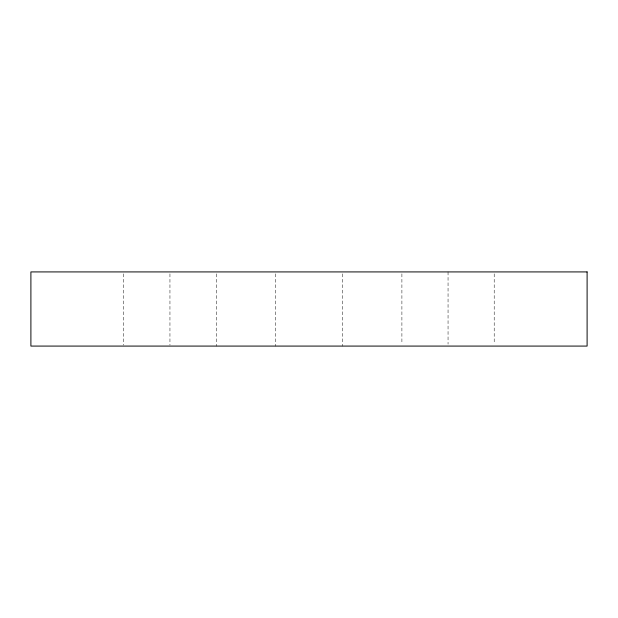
<?xml version="1.0" encoding="UTF-8"?>
<svg xmlns="http://www.w3.org/2000/svg" width="618" height="618" viewBox="0 0 618 618"><rect width="100%" height="100%" fill="white"/><g stroke="black" fill="none" stroke-linecap="round" stroke-linejoin="round"><path stroke-width="0.46" stroke-dasharray="3.09 2.32" d="M494.199 273.844L494.199 344.156M448.05 271.92L448.05 344.156M401.901 273.844L401.901 344.156M342.372 273.844L342.372 346.08M275.628 273.844L275.628 346.08M216.292 273.844L216.292 346.08M169.95 273.844L169.95 345.114M123.608 273.844L123.608 345.114"/><path stroke-width="0.93" d="M587.1 271.92L30.9 271.92L30.9 346.08L587.1 346.08L587.1 271.92"/></g></svg>
